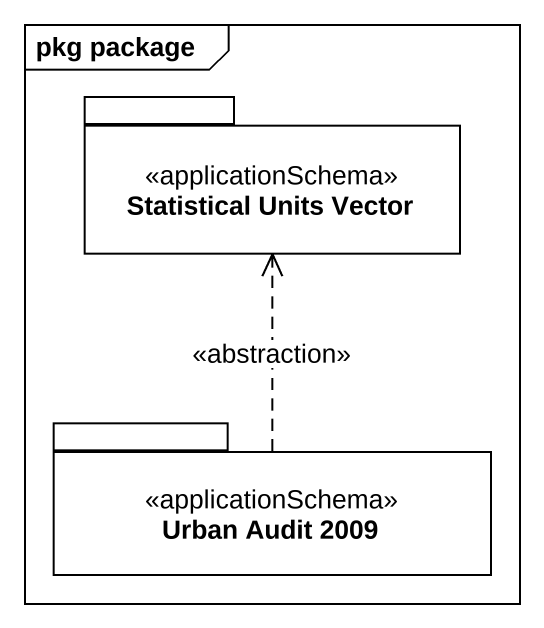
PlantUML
@startuml
mainframe pkg package
package "Statistical Units Vector" as Statistical_Units_Vector <<applicationSchema>> {
}
package "Urban Audit 2009" as Urban_Audit_2009 <<applicationSchema>> {
}
Urban_Audit_2009 .up.> Statistical_Units_Vector : <<abstraction>>
@enduml
